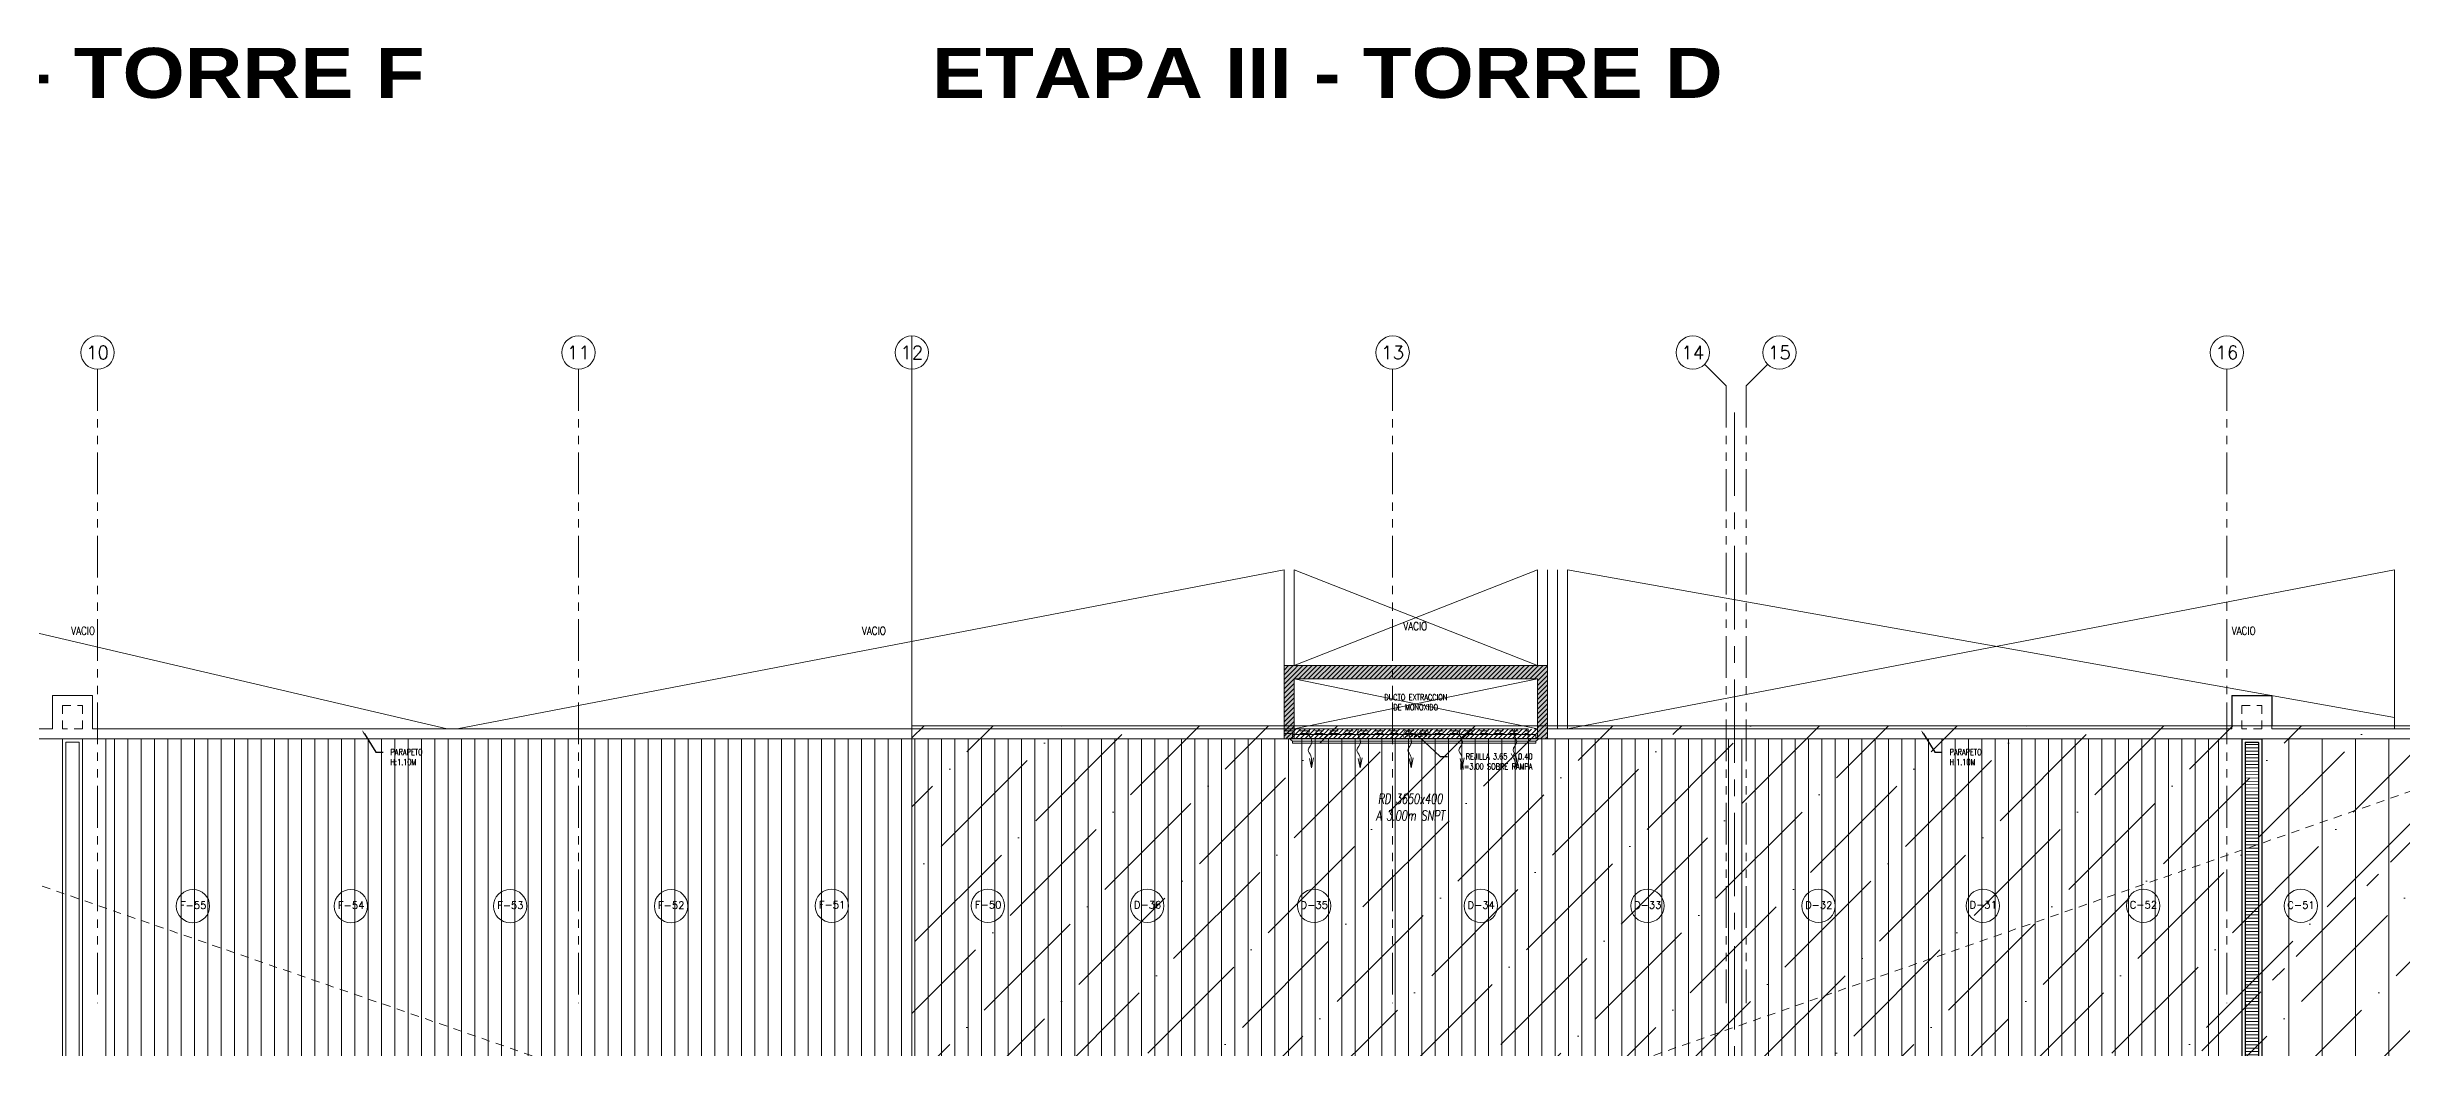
# Model space of a CAD drawing. Header units: millimetres. Extents: x 2085 to 2829, y 1352 to 1631.
# Drawn here: x 2170.62 to 2205.93, y 1374.46 to 1389.46 of the extents above; entities that cross this region are included whole.
import ezdxf
from ezdxf import colors
from ezdxf.entities.mleader import LeaderData, LeaderLine
from ezdxf.enums import TextEntityAlignment as Align
from ezdxf.math import Vec2, Vec3

# ---------------------------------------------------------------- set-up
doc = ezdxf.new("R2010")
doc.units = ezdxf.units.MM
for name, pattern in [('CENTER', [2, 1.25, -0.25, 0.25, -0.25]), ('HIDDEN', [0.375, 0.25, -0.125]), ('HIDDEN2', [0.1875, 0.125, -0.0625]), ('PHANTOM', [2.5, 1.25, -0.25, 0.25, -0.25, 0.25, -0.25]), ('PHANTOM2', [1.25, 0.625, -0.125, 0.125, -0.125, 0.125, -0.125])]:
    doc.linetypes.add(name, pattern=pattern)
doc.layers.get('0').update_dxf_attribs({"color": 251, "lineweight": 9})
for name, color, linetype, lineweight in [('- APPIA - PLANTA - MUROS', 251, 'Continuous', 13), ('A-EJES', 251, 'PHANTOM', 9), ('A-ESTRUCTURA-HATCH', 251, 'Continuous', 13), ('A-ESTRUCTURA-PLACAS', 251, 'Continuous', 13), ('A-ESTRUCTURA-VIGAS', 251, 'HIDDEN2', 13), ('A-HATCH', 251, 'Continuous', 9), ('A-LINEAS', 251, 'Continuous', 9), ('A-MURO BAJO', 251, 'Continuous', 9), ('A-MUROS', 251, 'Continuous', 9), ('A-NUMERO ESTAC', 251, 'Continuous', 13), ('A-PROYECCIONES', 251, 'HIDDEN2', 9), ('A-TEXTO-AMBIENTES', 251, 'Continuous', 9), ('A-TEXTO-INDICACIONES', 251, 'Continuous', 13), ('A_30_Extractores', 251, 'Continuous', 13), ('A_50_CortesElev', 251, 'CENTER', 13), ('DLP_MURO BAJO', 251, 'Continuous', 13), ('L6 Linea fina', 251, 'Continuous', 13), ('MURO CF 120', 251, 'Continuous', 13)]:
    doc.layers.add(name, color=color, linetype=linetype, lineweight=lineweight)
doc.layers.add('A-ETAPAS', color=251, linetype='Continuous', lineweight=9, plot=False)
doc.layers.add('A_50_Vigas Chata', color=251, linetype='HIDDEN', lineweight=13, plot=False)
doc.styles.add('APPIA -TEXTOS-GENERALES', font='isocp.shx', dxfattribs={"oblique": 15})
doc.styles.add('JNV ING', font='romans.shx', dxfattribs={"width": 0.7, "oblique": 8, "height": 0.15})
doc.styles.add('R160-75', font='ariblk.ttf', dxfattribs={"height": 0.6})
doc.styles.add('ROMANS', font='romans.shx', dxfattribs={"width": 0.8})
doc.styles.add('TXT_COTAS', font='romans.shx', dxfattribs={"width": 0.8})
pattern_1 = [(45, (2210.24796, 1454.23795), (-0.03535534, 0.03535534), [])]

# ---------------------------------------------------------------- blocks, each defined once
blk = doc.blocks.new('ESTRUCTURAS PISO 3')
at = {"layer": 'A-ESTRUCTURA-HATCH'}
h = blk.add_hatch(color=256, dxfattribs=at)
h.dxf.hatch_style = 1
h.paths.add_polyline_path([(92.613, 16.151), (92.613, 17.251), (88.663, 17.251), (88.663, 16.151), (88.813, 16.151), (88.813, 17.051), (92.463, 17.051), (92.463, 16.151)])
at = {"layer": 'A-ESTRUCTURA-PLACAS', "elevation": 0}
blk.add_lwpolyline([(92.613, 16.151), (92.613, 17.251), (88.663, 17.251), (88.663, 16.151), (88.813, 16.151), (88.813, 17.051), (92.463, 17.051), (92.463, 16.151)], close=True, dxfattribs=at)
at = {"layer": 'A-ESTRUCTURA-VIGAS', "elevation": 0}
for points in [[(88.813, 16.301), (92.463, 16.301)], [(88.813, 16.151), (92.463, 16.151)]]:
    blk.add_lwpolyline(points, dxfattribs=at)
at = {"layer": 'A_50_Vigas Chata', "insert": (90.639, 16.225, 0), "char_height": 0.1, "attachment_point": 5, "style": 'APPIA -TEXTOS-GENERALES'}
blk.add_mtext('(.15x.50)', dxfattribs=at)
blk = doc.blocks.new('EJES 1P')
at = {"layer": 'A-EJES', "linetype": 'PHANTOM2'}
for p, q in [((80.091, 5.416), (80.414, 5.092)), ((81.038, 5.416), (80.714, 5.092))]:
    blk.add_line(p, q, dxfattribs=at)
for points in [[(55.994, 5.345), (55.994, -4.158)], [(63.204, 5.345), (63.204, -4.158)], [(68.204, 5.345), (68.204, -4.158)], [(75.414, 5.345), (75.414, -4.158)], [(87.924, 5.345), (87.924, -4.158)], [(80.414, 5.092), (80.414, -4.158)], [(80.714, 5.092), (80.714, -4.158)]]:
    blk.add_lwpolyline(points, dxfattribs=at)
at = {"layer": 'A-EJES', "linetype": 'Continuous'}
for centre in [(55.994, 5.592), (63.204, 5.592), (68.204, 5.592), (75.414, 5.592), (79.914, 5.592), (81.214, 5.592), (87.924, 5.592)]:
    blk.add_circle(centre, 0.25, dxfattribs=at)
at = {"layer": 'A-EJES', "linetype": 'Continuous', "style": 'ROMANS'}
for s, p in [('10', (55.994, 5.592)), ('11', (63.204, 5.592)), ('12', (68.204, 5.592)), ('13', (75.414, 5.592)), ('14', (79.914, 5.592)), ('15', (81.214, 5.592)), ('16', (87.924, 5.592))]:
    blk.add_text(s, height=0.2, dxfattribs=at).set_placement(p, align=Align.MIDDLE_CENTER)
blk = doc.blocks.new('flujo11')
at = {"layer": 'L6 Linea fina'}
for p, q in [((0, 0), (-0.02, -0.1)), ((0.021, -0.093), (0, 0))]:
    blk.add_line(p, q, dxfattribs=at)
blk.add_open_spline([(0, 0), (0.006, -0.043), (-0.016, -0.105), (0.061, -0.19), (-0.035, -0.24), (0.037, -0.331), (0.022, -0.372), (0.016, -0.39)], degree=3, knots=[0, 0, 0, 0, 0.0524684, 0.0807049, 0.1300475, 0.160067, 0.1839926, 0.1839926, 0.1839926, 0.1839926], dxfattribs=at)
blk = doc.blocks.new('A$C111a49e8')
at = {"layer": 'A_30_Extractores', "ltscale": 1.5}
for p, q in [((32.776, 5.005, 0), (29.026, 5.005, 0)), ((29.026, 5.005, 0), (29.076, 4.965, 0)), ((29.076, 5.065, 0), (29.076, 5.005, 0)), ((32.726, 4.965, 0), (29.076, 4.965, 0)), ((29.076, 4.965, 0), (29.076, 4.935, 0)), ((32.726, 5.065, 0), (32.726, 5.005, 0)), ((32.726, 4.965, 0), (32.776, 5.005, 0)), ((32.726, 4.965, 0), (32.726, 4.935, 0)), ((32.726, 4.935, 0), (29.076, 4.935, 0))]:
    blk.add_line(p, q, dxfattribs=at)
at = {"layer": 'A_30_Extractores', "elevation": 0}
blk.add_lwpolyline([(32.726, 5.065), (29.076, 5.065)], dxfattribs=at)
at = {"layer": 'A_30_Extractores', "xscale": 1.5, "yscale": 1.5, "zscale": 1.5, "rotation": 180}
for p in [(29.363, 4.569, 0), (30.094, 4.569, 0), (30.859, 4.569, 0), (31.622, 4.569, 0), (32.435, 4.569, 0)]:
    blk.add_blockref('flujo11', p, dxfattribs=at)
at = {"layer": 'A_30_Extractores', "insert": (29.023, 4.178, 0), "char_height": 0.15, "attachment_point": 1, "style": 'JNV ING'}
blk.add_mtext_dynamic_manual_height_columns('\\pxqc;RD 3650x400\\PA 3.00m SNPT', width=3.64259, gutter_width=0.75, heights=[0], dxfattribs=at)
blk = doc.blocks.new('EJE')
at = {"linetype": 'Continuous'}
blk.add_circle((0, 0), 0.5, dxfattribs=at)
at = {"layer": 'A-TEXTO-INDICACIONES', "style": 'ROMANS'}
blk.add_attdef('EJE', text='', height=0.22, rotation=0, dxfattribs=at).set_placement((0.007, 0.028), align=Align.MIDDLE_CENTER)

msp = doc.modelspace()

# ---------------------------------------------------------------- hatches: boundary and pattern name
h = msp.add_hatch()
h.set_pattern_fill('ANSI36', color=4, scale=0.23)
h.set_pattern_definition([(45, (-12.33495, -160), (0.38727355, 1.420003), [1.825625, -0.365125, 0, -0.365125])])
h.paths.add_polyline_path([(2232.271, 1379.288), (2183.586, 1379.288), (2183.586, 1362.838), (2232.271, 1362.838)])
h = msp.add_hatch()
h.set_pattern_fill('_USER', color=8, scale=0.05, pattern_type=0)
h.set_pattern_definition([(0, (-224233.72769, -8186781.345176), (0, 0.05), [])])
h.paths.add_polyline_path([(2203.581, 1379.038), (2203.781, 1379.038), (2203.781, 1363.138), (2203.581, 1363.138)])
at = {"layer": 'A-HATCH'}
h = msp.add_hatch(dxfattribs=at)
h.set_pattern_fill('_USER', color=256, scale=0.2, angle=90, pattern_type=0)
h.set_pattern_definition([(90, (2203.4295, 1371.27974), (-0.2, 1e-17), [])])
h.paths.add_polyline_path([(2171.499, 1363.09), (2203.179, 1363.09), (2203.179, 1379.09), (2171.499, 1379.09)])
h = msp.add_hatch(dxfattribs=at)
h.set_pattern_fill('_USER', color=256, scale=0.5, angle=90, pattern_type=0)
h.set_pattern_definition([(90, (2203.7295, 1371.14286), (-0.5, 3e-17), [])])
edge = h.paths.add_edge_path()
edge.add_line((2232.019, 1368.09), (2232.019, 1363.09))
edge.add_line((2232.019, 1363.09), (2203.829, 1363.09))
edge.add_line((2203.829, 1363.09), (2203.829, 1379.09))
edge.add_line((2203.829, 1379.09), (2208.304, 1379.09))
edge.add_line((2208.304, 1379.09), (2208.304, 1374.09))
edge.add_line((2208.304, 1374.09), (2210.254, 1374.09))
edge.add_line((2210.254, 1374.09), (2210.254, 1373.99))
edge.add_line((2210.254, 1373.99), (2212.254, 1373.99))
edge.add_line((2212.254, 1373.99), (2212.254, 1379.09))
edge.add_line((2212.254, 1379.09), (2215.378, 1379.09))
edge.add_arc((2223.69, 1374.09), 9.7, 148.9733, 180.0015)
edge.add_line((2213.99, 1374.09), (2220.39, 1374.09))
edge.add_arc((2223.69, 1374.09), 3.3, 53.3165, 180.0011, ccw=False)
edge.add_line((2225.662, 1376.737), (2225.662, 1374.09))
edge.add_line((2225.662, 1374.09), (2233.191, 1374.091))
edge.add_line((2233.191, 1374.091), (2232.91, 1368.09))
edge.add_line((2232.91, 1368.09), (2232.019, 1368.09))
h.paths.add_polyline_path([(2231.919, 1363.09), (2231.619, 1363.09), (2231.619, 1374.091), (2231.919, 1374.091)], flags=16)
at = {"layer": 'MURO CF 120'}
h = msp.add_hatch(dxfattribs=at)
h.set_pattern_fill('_USER', color=256, scale=0.05, angle=45, style=0, pattern_type=0)
h.set_pattern_definition(pattern_1)
h.paths.add_polyline_path([(2189.316, 1379.09), (2189.166, 1379.09), (2189.166, 1380.19), (2189.316, 1380.19)])
h = msp.add_hatch(dxfattribs=at)
h.set_pattern_fill('_USER', color=256, scale=0.05, angle=45, style=0, pattern_type=0)
h.set_pattern_definition(pattern_1)
h.paths.add_polyline_path([(2192.966, 1380.19), (2189.316, 1380.19), (2189.316, 1379.99), (2192.966, 1379.99)])
h = msp.add_hatch(dxfattribs=at)
h.set_pattern_fill('_USER', color=256, scale=0.05, angle=45, style=0, pattern_type=0)
h.set_pattern_definition(pattern_1)
h.paths.add_polyline_path([(2192.966, 1379.09), (2193.116, 1379.09), (2193.116, 1380.19), (2192.966, 1380.19)])
h = msp.add_hatch(dxfattribs=at)
h.set_pattern_fill('_USER', color=256, scale=0.05, angle=45, style=0, pattern_type=0)
h.set_pattern_definition(pattern_1)
h.paths.add_polyline_path([(2192.966, 1379.239), (2189.316, 1379.239), (2189.316, 1379.09), (2192.966, 1379.09)])

# ---------------------------------------------------------------- linework, layer by layer
for p, q in [((2189.316, 1379.99), (2192.966, 1379.24)), ((2192.966, 1379.99), (2189.316, 1379.24))]:
    msp.add_line(p, q)
for points in [[(2203.379, 1379.24), (2203.379, 1379.74), (2203.979, 1379.74), (2203.979, 1379.24)], [(2203.381, 1379.288), (2203.381, 1379.738), (2203.981, 1379.738), (2203.981, 1379.288)]]:
    msp.add_lwpolyline(points)
for points in [[(2183.586, 1379.288), (2232.271, 1379.288), (2232.271, 1362.838), (2183.586, 1362.838)], [(2171.149, 1363.09), (2170.849, 1363.09), (2170.849, 1379.09), (2171.149, 1379.09)], [(2171.099, 1363.14), (2170.899, 1363.14), (2170.899, 1379.04), (2171.099, 1379.04)], [(2203.529, 1379.09), (2203.829, 1379.09), (2203.829, 1363.09), (2203.529, 1363.09)], [(2203.579, 1379.04), (2203.779, 1379.04), (2203.779, 1363.14), (2203.579, 1363.14)]]:
    msp.add_lwpolyline(points, close=True)
at = {"color": 4}
msp.add_lwpolyline([(2183.586, 1379.288), (2232.271, 1379.288), (2232.271, 1362.838), (2183.586, 1362.838)], close=True, dxfattribs=at)
at = {"color": 8}
for points in [[(2203.531, 1379.088), (2203.831, 1379.088), (2203.831, 1363.088), (2203.531, 1363.088)], [(2203.581, 1379.038), (2203.781, 1379.038), (2203.781, 1363.138), (2203.581, 1363.138)]]:
    msp.add_lwpolyline(points, close=True, dxfattribs=at)
at = {"layer": 'A-ETAPAS', "linetype": 'CENTER'}
for p, q in [((2183.584, 1385.133), (2183.584, 1360.642)), ((2195.919, 1383.983), (2195.919, 1357.254))]:
    msp.add_line(p, q, dxfattribs=at)
at = {"layer": 'A-ETAPAS', "color": 4, "linetype": 'CENTER'}
msp.add_line((2183.586, 1383.98), (2183.586, 1361.875), dxfattribs=at)
at = {"layer": 'A-LINEAS'}
msp.add_lwpolyline([(2171.499, 1363.09), (2203.179, 1363.09), (2203.179, 1379.09), (2171.499, 1379.09)], close=True, dxfattribs=at)
msp.add_lwpolyline([(2232.019, 1368.09), (2232.019, 1363.09), (2203.829, 1363.09), (2203.829, 1379.09), (2208.304, 1379.09), (2208.304, 1374.09), (2210.254, 1374.09), (2210.254, 1373.99), (2212.254, 1373.99), (2212.254, 1379.09), (2215.378, 1379.09, 0.136219), (2213.99, 1374.09), (2220.39, 1374.09, -0.616917), (2225.662, 1376.737), (2225.662, 1374.09), (2233.191, 1374.091), (2232.91, 1368.09)], format="xyb", close=True, dxfattribs=at)
at = {"layer": 'A-MURO BAJO'}
for p, q in [((2166.416, 1381.626, 0), (2176.616, 1379.24, 0)), ((2189.166, 1381.626, 0), (2176.766, 1379.24, 0)), ((2189.166, 1381.626, 0), (2189.166, 1380.19, 0)), ((2189.316, 1381.626, 0), (2189.316, 1380.19, 0)), ((2189.316, 1381.626, 0), (2192.966, 1380.19, 0)), ((2192.966, 1381.626, 0), (2189.316, 1380.19, 0)), ((2192.966, 1380.19, 0), (2192.966, 1381.626, 0)), ((2193.116, 1380.19, 0), (2193.116, 1381.626, 0)), ((2193.266, 1381.626, 0), (2193.266, 1379.24, 0)), ((2193.416, 1381.626, 0), (2193.416, 1379.24, 0)), ((2193.416, 1381.626, 0), (2205.816, 1379.412, 0)), ((2205.816, 1381.626, 0), (2193.416, 1379.24, 0)), ((2205.816, 1381.626, 0), (2205.816, 1379.24, 0))]:
    msp.add_line(p, q, dxfattribs=at)
for points in [[(2164.164, 1379.24), (2170.699, 1379.24), (2170.699, 1379.74), (2171.299, 1379.74), (2171.299, 1379.24), (2189.166, 1379.24)], [(2193.116, 1379.24), (2203.379, 1379.24), (2203.379, 1379.74), (2203.979, 1379.74), (2203.979, 1379.24), (2208.304, 1379.24)], [(2164.164, 1379.09), (2189.166, 1379.09)], [(2193.116, 1379.09), (2208.304, 1379.09)]]:
    msp.add_lwpolyline(points, dxfattribs=at)
at = {"layer": 'A-MUROS'}
for p, q in [((2189.166, 1379.09), (2189.166, 1380.19)), ((2189.166, 1380.19), (2193.116, 1380.19)), ((2189.316, 1379.99), (2192.966, 1379.99)), ((2192.966, 1379.99), (2192.966, 1379.24)), ((2193.116, 1380.19), (2193.116, 1379.09)), ((2189.176, 1379.24), (2192.826, 1379.24)), ((2189.026, 1379.09), (2192.976, 1379.09))]:
    msp.add_line(p, q, dxfattribs=at)
at = {"layer": 'A-MUROS', "elevation": 0}
msp.add_lwpolyline([(2189.316, 1379.99), (2189.316, 1379.24)], dxfattribs=at)
at = {"layer": 'A-PROYECCIONES'}
for p, q in [((2192.826, 1379.24, 0), (2192.826, 1379.095, 0)), ((2162.419, 1363.083), (2208.305, 1379.09)), ((2164.164, 1379.09), (2210.419, 1363.09)), ((2189.176, 1379.21, 0), (2192.826, 1379.21, 0)), ((2189.176, 1379.17, 0), (2192.826, 1379.17, 0))]:
    msp.add_line(p, q, dxfattribs=at)
for points in [[(2170.849, 1379.24), (2170.849, 1379.59), (2171.149, 1379.59), (2171.149, 1379.24)], [(2203.529, 1379.24), (2203.529, 1379.59), (2203.829, 1379.59), (2203.829, 1379.24)]]:
    msp.add_lwpolyline(points, close=True, dxfattribs=at)
at = {"layer": 'A_50_CortesElev'}
msp.add_lwpolyline([(2208.054, 1379.54), (2186.841, 1358.327)], dxfattribs=at)

# ---------------------------------------------------------------- block references
at = {"layer": '- APPIA - PLANTA - MUROS'}
msp.add_blockref('ESTRUCTURAS PISO 3', (2100.503, 1362.94), dxfattribs=at)
msp.add_blockref('EJES 1P', (2115.38, 1379.29))
at = {"layer": 'A-NUMERO ESTAC', "xscale": 0.5, "yscale": 0.5, "zscale": 0.5}
for p, values in [((2172.805, 1376.584), {'EJE': 'F-55'}), ((2175.173, 1376.584), {'EJE': 'F-54'}), ((2177.56, 1376.584), {'EJE': 'F-53'}), ((2179.973, 1376.584), {'EJE': 'F-52'}), ((2182.384, 1376.59), {'EJE': 'F-51'}), ((2184.725, 1376.59, 0), {'EJE': 'F-50'}), ((2187.115, 1376.59, 0), {'EJE': 'D-36'}), ((2189.615, 1376.587, 0), {'EJE': 'D-35'}), ((2192.118, 1376.587, 0), {'EJE': 'D-34'}), ((2194.615, 1376.587, 0), {'EJE': 'D-33'}), ((2197.18, 1376.587, 0), {'EJE': 'D-32'}), ((2199.645, 1376.59, 0), {'EJE': 'D-31'}), ((2202.048, 1376.59, 0), {'EJE': 'C-52'}), ((2204.411, 1376.587), {'EJE': 'C-51'})]:
    msp.add_blockref('EJE', p, dxfattribs=at).add_auto_attribs(values)
at = {"layer": 'A_30_Extractores'}
msp.add_blockref('A$C111a49e8', (2160.214, 1374.09), dxfattribs=at)
at = {"layer": 'DLP_MURO BAJO'}
msp.add_blockref('EJES 1P', (2115.38, 1379.29), dxfattribs=at)

# ---------------------------------------------------------------- texts
at = {"layer": 'A-ETAPAS', "color": 1, "style": 'R160-75'}
msp.add_text('ETAPA IV - TORRE F', height=0.75, dxfattribs=at).set_placement((2170.349, 1388.699), align=Align.CENTER)
at = {"layer": 'A-ETAPAS', "style": 'R160-75'}
msp.add_text('ETAPA III - TORRE D', height=0.75, dxfattribs=at).set_placement((2189.813, 1388.699), align=Align.CENTER)
at = {"layer": 'A-TEXTO-AMBIENTES', "char_height": 0.12, "width": 2.55621, "attachment_point": 5, "style": 'ROMANS'}
for insert in [(2171.157, 1380.712), (2183.015, 1380.712), (2191.132, 1380.781), (2203.555, 1380.712)]:
    msp.add_mtext('VACIO', dxfattribs=dict(at, insert=insert))
at = {"layer": 'A-TEXTO-INDICACIONES', "insert": (2191.141, 1379.64, 0), "char_height": 0.09, "width": 1.07385, "attachment_point": 5, "style": 'ROMANS'}
msp.add_mtext('DUCTO EXTRACCION DE MONOXIDO{\\Q15; }', dxfattribs=at)
msp.add_mtext('DUCTO EXTRACCION DE MONOXIDO{\\Q15; }', dxfattribs=at)

# ---------------------------------------------------------------- leaders
at = {"layer": 'A-TEXTO-INDICACIONES'}
ml = msp.add_multileader_mtext('Standard', dxfattribs=at)
ml.set_content('\\pxsm1,ql,t16;PARAPETO\\PH:1.10M', color=256, style='TXT_COTAS')
ml.set_leader_properties(color=7)
ml.build(insert=Vec2(0, 0))
ml.multileader.update_dxf_attribs({"dogleg_length": 0.11, "arrow_head_size": 0.07})
ctx = ml.context
ctx.base_point, ctx.char_height, ctx.arrow_head_size, ctx.landing_gap_size, ctx.plane_origin = Vec3(2175.657, 1378.894), 0.09, 0.07, 0.05, Vec3(2175.394, 1378.454)
ctx.text_align_type = 2
notes = []
notes.append((ctx, [(0, (1, 1, 0), (2175.547, 1378.894), (1, 0), 0.11, [(0, [(2175.338, 1379.224)], 0, [])])]))
ctx.mtext.insert, ctx.mtext.width, ctx.mtext.defined_height, ctx.mtext.alignment, ctx.mtext.flow_direction = Vec3(2176.218, 1378.939), 0.45159, 0.437, 3, 5
ml = msp.add_multileader_mtext('Standard', dxfattribs=at)
ml.set_content('\\pxsm1,ql,t16;PARAPETO\\PH:1.10M', color=256, style='TXT_COTAS')
ml.set_leader_properties(color=7)
ml.build(insert=Vec2(0, 0))
ml.multileader.update_dxf_attribs({"dogleg_length": 0.11, "arrow_head_size": 0.07})
ctx = ml.context
ctx.base_point, ctx.char_height, ctx.arrow_head_size, ctx.landing_gap_size, ctx.plane_origin = Vec3(2199.035, 1378.894), 0.09, 0.07, 0.05, Vec3(2198.772, 1378.454)
ctx.text_align_type = 2
notes.append((ctx, [(0, (1, 1, 0), (2198.925, 1378.894), (1, 0), 0.11, [(0, [(2198.716, 1379.224)], 0, [])])]))
ctx.mtext.insert, ctx.mtext.width, ctx.mtext.defined_height, ctx.mtext.alignment, ctx.mtext.flow_direction = Vec3(2199.596, 1378.939), 0.45159, 0.437, 3, 5
ml = msp.add_multileader_mtext('Standard', dxfattribs=at)
ml.set_content('REJILLA 3.65 X 0.40 h=3.00 SOBRE RAMPA', color=256, style='TXT_COTAS')
ml.set_leader_properties(color=7)
ml.build(insert=Vec2(0, 0))
ml.multileader.update_dxf_attribs({"dogleg_length": 0.11, "arrow_head_size": 0.07})
ctx = ml.context
ctx.base_point, ctx.char_height, ctx.arrow_head_size, ctx.landing_gap_size, ctx.plane_origin = Vec3(2191.617, 1378.828), 0.09, 0.07, 0.05, Vec3(2192.121, 1378.628)
ctx.text_align_type = 2
notes.append((ctx, [(0, (1, 1, 0), (2191.506, 1378.828), (1, 0), 0.11, [(0, [(2191.141, 1379.17)], 0, [])])]))
ctx.mtext.insert, ctx.mtext.width, ctx.mtext.alignment, ctx.mtext.flow_direction = Vec3(2192.891, 1378.873), 1.32154, 3, 5
for ctx, leaders in notes:
    for number, flags, end, landing, length, lines in leaders:
        leader = LeaderData()
        leader.index, (leader.has_last_leader_line, leader.has_dogleg_vector, leader.attachment_direction) = number, flags
        leader.last_leader_point, leader.dogleg_vector, leader.dogleg_length = Vec3(end), Vec3(landing), length
        for number, points, colour, breaks in lines:
            line = LeaderLine()
            line.index, line.vertices, line.color, line.breaks = number, Vec3.list(points), colors.encode_raw_color(colour), breaks
            leader.lines.append(line)
        ctx.leaders.append(leader)

doc.saveas('drawing.dxf')
